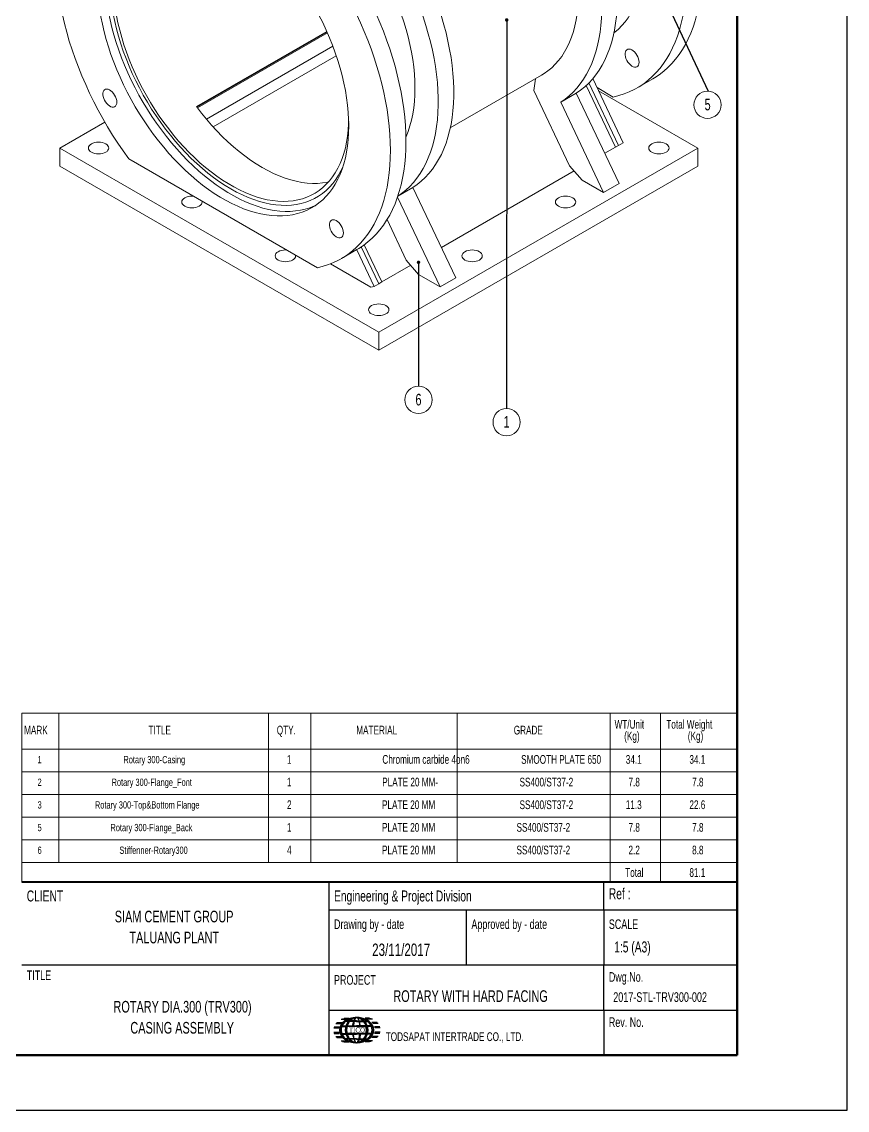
# Model space of a CAD drawing. Header units: millimetres. Extents: x -673 to 1427, y -743 to 742.
# Drawn here: x 677 to 1427, y -743 to 247 of the extents above; entities that cross this region are included whole.
import ezdxf

# ---------------------------------------------------------------- set-up
doc = ezdxf.new("R2010")
doc.units = ezdxf.units.MM
doc.header["$LTSCALE"] = 12
doc.header["$MEASUREMENT"] = 0
doc.linetypes.add('SLD-Solid', pattern=[0])
doc.layers.get('0').update_dxf_attribs({"color": 6})
for name, color, linetype in [('Frame-title', 6, 'Continuous'), ('Layer1', 5, 'Continuous'), ('Layer2', 1, 'Continuous'), ('SLD-0', 8, 'SLD-Solid'), ('text', 4, 'Continuous'), ('text-title', 7, 'Continuous')]:
    doc.layers.add(name, color=color, linetype=linetype)
doc.styles.add('SLDTEXTSTYLE1', font='TXT', dxfattribs={"width": 0.695402})
doc.styles.add('SLDTEXTSTYLE2', font='TXT', dxfattribs={"width": 0.7})
doc.styles.get("Standard").update_dxf_attribs({"font": 'romans.shx'})
doc.dimstyles.new('ISO-25', dxfattribs={"dimtxt": 2.5, "dimasz": 2.5, "dimexe": 1.25, "dimexo": 0.625, "dimtad": 1, "dimtxsty": 'Standard', "dimcen": 2.5, "dimadec": 0, "dimazin": 0, "dimtfac": 1, "dimtmove": 0, "dimatfit": 3, "dimfxl": 0, "dimarcsym": 0})

# ---------------------------------------------------------------- blocks, each defined once
blk = doc.blocks.new('A$C423238B9')
at = {"layer": 'Layer1'}
for p, q in [((10.2, 29), (17, 29)), ((10.3, 29.7), (17.2, 29.7)), ((10.6, 30.4), (17.4, 30.4)), ((12.8, 34.5), (19.6, 34.5)), ((13.4, 35.1), (20.1, 35.1)), ((14, 35.9), (20.8, 35.9)), ((20, 40.1), (26.3, 40.1)), ((21.7, 40.8), (27.8, 40.8)), ((23.8, 41.5), (29.5, 41.5)), ((56.4, 41.5), (50.7, 41.5)), ((58.5, 40.8), (52.4, 40.8)), ((60.2, 40.1), (53.9, 40.1)), ((66.2, 35.9), (59.4, 35.9)), ((66.9, 35.1), (60.1, 35.1)), ((67.4, 34.5), (60.6, 34.5)), ((69.6, 30.4), (62.8, 30.4)), ((69.9, 29.7), (63, 29.7)), ((70, 29), (63.2, 29)), ((10.2, 23.5), (17, 23.5)), ((10.3, 22.8), (17.2, 22.8)), ((10.6, 22), (17.4, 22)), ((12.8, 18), (19.6, 18)), ((13.4, 17.3), (20.1, 17.3)), ((14, 16.5), (20.8, 16.5)), ((66.2, 16.5), (59.4, 16.5)), ((66.9, 17.3), (60.1, 17.3)), ((67.4, 18), (60.6, 18)), ((69.6, 22), (62.8, 22)), ((69.9, 22.8), (63, 22.8)), ((70, 23.5), (63.2, 23.5)), ((20, 12.3), (26.3, 12.3)), ((21.7, 11.6), (27.8, 11.6)), ((23.8, 10.9), (29.5, 10.9)), ((56.4, 10.9), (50.7, 10.9)), ((58.5, 11.6), (52.4, 11.6)), ((60.2, 12.3), (53.9, 12.3))]:
    blk.add_line(p, q, dxfattribs=at)
at = {"layer": 'Layer2'}
for p, q in [((20.5, 30.7), (25.9, 30.7)), ((20.8, 31.5), (26.1, 31.5)), ((29.2, 37.3), (25.1, 37.3)), ((29.9, 38.1), (26, 38.1)), ((39.7, 30.7), (27.4, 30.7)), ((27.6, 31.5), (34.9, 31.5)), ((36, 37.3), (30.3, 37.3)), ((36.2, 38.1), (30.9, 38.1)), ((35.7, 31.5), (39.7, 31.5)), ((39.7, 37.3), (36.5, 37.3)), ((39.7, 38.1), (36.7, 38.1)), ((39.7, 38.1), (42.7, 38.1)), ((39.7, 37.3), (42.9, 37.3)), ((43.8, 31.5), (39.7, 31.5)), ((39.7, 30.7), (52.1, 30.7)), ((43.3, 38.1), (48.6, 38.1)), ((43.5, 37.3), (49.1, 37.3)), ((51.9, 31.5), (44.6, 31.5)), ((49.6, 38.1), (53.5, 38.1)), ((50.2, 37.3), (54.4, 37.3)), ((58.7, 31.5), (53.3, 31.5)), ((59, 30.7), (53.5, 30.7)), ((20.5, 21.7), (25.9, 21.7)), ((20.8, 20.9), (26.1, 20.9)), ((29.2, 15.1), (25.1, 15.1)), ((29.9, 14.3), (26, 14.3)), ((39.7, 21.7), (27.4, 21.7)), ((27.4, 21.7), (39.7, 21.7)), ((27.6, 20.9), (34.9, 20.9)), ((36, 15.1), (30.3, 15.1)), ((36.2, 14.3), (30.9, 14.3)), ((35.7, 20.9), (39.7, 20.9)), ((39.7, 15.1), (36.5, 15.1)), ((39.7, 14.3), (36.7, 14.3)), ((39.7, 21.7), (52.1, 21.7)), ((52.1, 21.7), (39.7, 21.7)), ((43.8, 20.9), (39.7, 20.9)), ((39.7, 15.1), (42.9, 15.1)), ((39.7, 14.3), (42.7, 14.3)), ((43.3, 14.3), (48.6, 14.3)), ((43.5, 15.1), (49.1, 15.1)), ((51.9, 20.9), (44.6, 20.9)), ((49.6, 14.3), (53.5, 14.3)), ((50.2, 15.1), (54.4, 15.1)), ((58.7, 20.9), (53.3, 20.9)), ((59, 21.7), (53.5, 21.7))]:
    blk.add_line(p, q, dxfattribs=at)
for major_axis, ratio, start_param, end_param in [((-20, 0), 0.81474, 9.753125299455156, 16.03631060663474), ((-20, 0), 0.81474, 10.239118, 16.522303), ((0, 16.3), 0.879437, 11.323922, 17.607107), ((0, 16.3), 0.879437, 10.7148782070303, 16.99806351420989), ((0, 16.3), 0.879437, 11.8099142296908, 18.09309953687039), ((-0.1, 16.3), 0.262552, 0.065545, 0.753571), ((0, -16.3), 0.314277, 2.385136, 3.069213), ((0, 16.3), 0.879437, 7.573286, 8.134678), ((0, 16.3), 0.879437, 7.103736, 7.525634), ((-0.1, 16.3), 0.262552, 0.817837, 1.240529), ((0, -16.3), 0.314277, 1.899144, 2.321042), ((-20, 0), 0.81474, 9.144082, 9.705474), ((20, 0), 0.81474, 10.239118, 10.995574), ((0, 16.3), 0.879437, 8.182329, 8.604227), ((0, 16.3), 0.879437, 2.385136, 3.141593), ((0, 16.3), 0.314277, 1.899144, 2.321042), ((0, 16.3), 0.314277, 2.385136, 3.069213), ((0.1, -16.3), 0.262552, 0.065545, 0.753571), ((0.1, -16.3), 0.262552, 0.817837, 1.240529), ((0, 16.3), 0.879437, 10.245329, 10.667227), ((-20, 0), 0.81474, 8.674533, 9.096431)]:
    blk.add_ellipse((39.7, 26.2), major_axis=major_axis, ratio=ratio, start_param=start_param, end_param=end_param, dxfattribs=at)
at = {"layer": 'Layer2', "extrusion": (0, 0, -1)}
blk.add_ellipse((39.7, 26.2), major_axis=(-22.2, 0), ratio=0.733333, dxfattribs=at)
for major_axis, ratio, start_param, end_param in [((0, 16.3), 0.787941, 7.573286, 13.856471), ((0, 16.3), 0.787941, 7.573286, 13.856471), ((0, 16.3), 0.787941, 5.526729, 11.809914), ((0, 16.3), 0.787941, 7.103736389987955, 13.38692169716754), ((0, 16.3), 0.787941, 7.103736389987955, 13.38692169716754), ((20, 0), 0.81474, 10.239118, 10.995574), ((0, -16.3), 0.314277, 2.385136, 3.069213), ((0.1, 16.3), 0.262552, 0.065545, 0.753571), ((20, 0), 0.81474, 9.144082, 9.705474), ((20, 0), 0.81474, 9.753125, 10.175023), ((0, 16.3), 0.787941, 10.714878, 11.27627), ((0, 16.3), 0.787941, 10.714878, 11.27627), ((0, 16.3), 0.787941, 11.323922, 11.74582), ((0, -16.3), 0.314277, 1.899144, 2.321042), ((0.1, 16.3), 0.262552, 0.817837, 1.240529), ((20, 0), 0.81474, 8.674533, 9.096431), ((0, 16.3), 0.787941, 10.245329, 10.667227), ((0, 16.3), 0.787941, 10.245329, 10.667227), ((0, 16.3), 0.787941, 8.668322, 10.181234), ((0, 16.3), 0.787941, 8.668322, 10.181234), ((-0.1, -16.3), 0.262552, 0.817837, 1.240529), ((-0.1, -16.3), 0.262552, 0.065545, 0.753571), ((-20, 0), 0.81474, 10.239118, 10.995574), ((0, 16.3), 0.314277, 2.385136, 3.069213), ((0, 16.3), 0.314277, 1.899144, 2.321042), ((0, 16.3), 0.787941, 8.182329, 8.604227), ((0, 16.3), 0.787941, 8.182329, 8.604227)]:
    blk.add_ellipse((39.7, 26.2), major_axis=major_axis, ratio=ratio, start_param=start_param, end_param=end_param, dxfattribs=at)
at = {"layer": 'text', "color": 5, "insert": (40.1, 26.3), "char_height": 5.933, "attachment_point": 5}
blk.add_mtext('{\\fTimes New Roman|b0|i0|c0|p18;TICO}', dxfattribs=at)
blk = doc.blocks.new('SW_NOTE_33')
at = {"color": 0, "linetype": 'Continuous', "lineweight": 0, "char_height": 2.1167, "attachment_point": 2, "style": 'SLDTEXTSTYLE2'}
for s, insert in [('SIAM CEMENT GROUP', (11.38, 2.73)), ('TALUANG PLANT', (11.4, -1.09))]:
    blk.add_mtext(s, dxfattribs=dict(at, insert=insert))
blk = doc.blocks.new('SW_NOTE_35')
at = {"color": 0, "linetype": 'SLD-Solid', "lineweight": 0}
blk.add_circle((0, -2.47), 2.47, dxfattribs=at)
at = {"color": 0, "linetype": 'Continuous', "lineweight": 0, "insert": (0, -1.36), "char_height": 2.12, "attachment_point": 2, "style": 'SLDTEXTSTYLE2'}
blk.add_mtext('1', dxfattribs=at)
blk = doc.blocks.new('SW_NOTE_38')
at = {"color": 0, "linetype": 'SLD-Solid', "lineweight": 0}
blk.add_circle((-0.08, -2.47), 2.47, dxfattribs=at)
at = {"color": 0, "linetype": 'Continuous', "lineweight": 0, "insert": (-0.07, -1.36), "char_height": 2.12, "attachment_point": 2, "style": 'SLDTEXTSTYLE2'}
blk.add_mtext('5', dxfattribs=at)
blk = doc.blocks.new('SW_NOTE_39')
at = {"color": 0, "linetype": 'SLD-Solid', "lineweight": 0}
blk.add_circle((0, -2.47), 2.47, dxfattribs=at)
at = {"color": 0, "linetype": 'Continuous', "lineweight": 0, "insert": (0, -1.36), "char_height": 2.12, "attachment_point": 2, "style": 'SLDTEXTSTYLE2'}
blk.add_mtext('6', dxfattribs=at)

msp = doc.modelspace()

# ---------------------------------------------------------------- linework, layer by layer
at = {"color": 7, "linetype": 'SLD-Solid', "lineweight": 15}
for p, q in [((954.559, 237.827), (836.222, 169.512)), ((954.786, 237.313), (836.557, 169.061)), ((955.124, 236.542), (837.061, 168.386)), ((837.08, 168.36), (955.136, 236.513)), ((845.163, 158.155), (960.04, 224.472)), ((963.189, 215.676), (851.311, 151.09)), ((1066.837, 150.292), (1149.73, 198.145)), ((1144.111, 194.902), (1142.807, 184.203)), ((1190.226, 188.663), (1216.767, 132.669)), ((1219.595, 134.301), (1192.699, 191.045)), ((1223.838, 136.751), (1196.259, 194.935)), ((1236.582, 186.509), (1250.724, 194.673)), ((1142.807, 184.203), (1175.224, 115.812)), ((1167.119, 173.614), (1181.262, 181.778)), ((1220.183, 99.665), (1181.262, 181.778)), ((1200.133, 186.761), (1214.877, 178.249)), ((1291.725, 131.842), (1201.467, 183.946)), ((1206.041, 91.501), (1167.119, 173.614)), ((752.893, 155.508), (711.897, 131.842)), ((711.897, 131.842), (1001.811, -35.522)), ((711.897, 131.842), (711.897, 115.511)), ((1001.811, -35.522), (1291.725, 131.842)), ((1207.167, 127.126), (1216.767, 132.669)), ((1219.595, 134.301), (1216.767, 132.669)), ((1223.838, 136.751), (1219.595, 134.301)), ((1291.725, 131.842), (1291.725, 115.511)), ((774.603, 122.179), (946.177, 23.132)), ((711.897, 115.511), (1001.811, -51.853)), ((1001.811, -51.853), (1291.725, 115.511)), ((1058.674, 41.404), (1179.342, 111.064)), ((1186.55, 102.753), (1175.224, 115.812)), ((955.269, 100.787), (956.519, 101.509)), ((1186.55, 102.753), (1206.041, 91.501)), ((1206.041, 91.501), (1220.183, 99.665)), ((1019.177, 88.209), (1032.769, 96.056)), ((1071.691, 13.942), (1032.769, 96.056)), ((1057.549, 5.778), (1018.885, 87.347)), ((1009.341, 66.778), (1026.731, 30.09)), ((985.962, 42.002), (1001.806, 8.574)), ((988.666, 43.896), (1004.635, 10.207)), ((967.881, 31.391), (982.023, 39.555)), ((997.564, 6.125), (981.784, 39.417)), ((1038.058, 17.03), (1026.731, 30.09)), ((957.852, 26.593), (994.74, 5.298)), ((1004.635, 10.207), (1030.85, 25.341)), ((1001.806, 8.574), (1004.635, 10.207)), ((1038.058, 17.03), (1057.549, 5.778)), ((1057.549, 5.778), (1071.691, 13.942)), ((994.74, 5.298), (997.564, 6.125)), ((997.564, 6.125), (1001.806, 8.574)), ((1001.811, -35.522), (1001.811, -51.853))]:
    msp.add_line(p, q, dxfattribs=at)
at = {"color": 0, "linetype": 'SLD-Solid', "lineweight": 0}
for p, q in [((677.474, -381.786), (677.474, -535.428)), ((1327.591, -381.786), (677.474, -381.786)), ((710.985, -381.786), (710.985, -414.465)), ((901.669, -381.786), (901.669, -414.465)), ((940.173, -381.786), (940.173, -414.465)), ((1073.082, -381.786), (1073.082, -414.465)), ((1211.968, -381.786), (1211.968, -414.465)), ((1257.819, -381.786), (1257.819, -414.465)), ((1327.591, -535.428), (1327.591, -381.786)), ((677.474, -414.465), (1327.591, -414.465)), ((710.985, -414.465), (710.985, -517.382)), ((901.669, -414.465), (901.669, -517.382)), ((940.173, -414.465), (940.173, -517.382)), ((1073.082, -414.465), (1073.082, -517.382)), ((1211.968, -414.465), (1211.968, -535.428)), ((1257.819, -414.465), (1257.819, -535.428)), ((677.474, -435.048), (1327.591, -435.048)), ((677.474, -455.632), (1327.591, -455.632)), ((677.474, -476.215), (1327.591, -476.215)), ((677.474, -496.798), (1327.591, -496.798)), ((677.474, -517.382), (1327.591, -517.382)), ((677.474, -535.428), (1327.591, -535.428))]:
    msp.add_line(p, q, dxfattribs=at)
at = {"color": 7, "linetype": 'SLD-Solid', "lineweight": 15, "flags": 128}
for points in [[(1250.724, 194.673), (1252.492, 195.728), (1256.68, 198.515), (1260.681, 201.6), (1264.49, 204.98), (1268.101, 208.647), (1271.507, 212.596), (1274.703, 216.821), (1277.684, 221.314), (1280.445, 226.069), (1282.981, 231.077), (1285.288, 236.331), (1287.363, 241.821), (1289.201, 247.539), (1290.801, 253.475), (1292.159, 259.62), (1293.273, 265.963), (1294.141, 272.494), (1294.763, 279.203), (1295.136, 286.079), (1295.26, 293.109), (1295.136, 300.284), (1294.763, 307.59), (1294.141, 315.016), (1293.273, 322.55), (1292.159, 330.18), (1290.801, 337.893), (1289.201, 345.676), (1287.363, 353.516), (1285.288, 361.402), (1282.981, 369.319), (1280.445, 377.255), (1277.684, 385.197), (1274.703, 393.132), (1271.507, 401.047), (1268.101, 408.929), (1264.49, 416.765), (1260.681, 424.543), (1256.68, 432.248), (1252.492, 439.87), (1250.729, 442.957)], [(1214.877, 178.249), (1219.885, 179.485), (1224.744, 181.037), (1229.446, 182.903), (1233.984, 185.08), (1238.35, 187.564), (1242.537, 190.351), (1246.539, 193.436), (1250.348, 196.816), (1253.959, 200.483), (1257.365, 204.432), (1260.561, 208.657), (1263.542, 213.15), (1266.303, 217.905), (1268.839, 222.913), (1271.146, 228.167), (1273.221, 233.657), (1275.059, 239.375), (1276.659, 245.311), (1278.017, 251.456), (1279.131, 257.799), (1279.999, 264.33), (1280.621, 271.039), (1280.994, 277.915), (1281.118, 284.945), (1280.994, 292.12), (1280.621, 299.426), (1279.999, 306.852), (1279.131, 314.386), (1278.017, 322.016), (1276.659, 329.728), (1275.059, 337.511), (1273.221, 345.352), (1271.146, 353.238), (1268.839, 361.155), (1266.303, 369.091), (1263.542, 377.033), (1260.561, 384.968), (1257.365, 392.883), (1253.959, 400.765), (1250.348, 408.601), (1246.539, 416.379), (1242.537, 424.084), (1238.35, 431.706), (1236.587, 434.793)], [(774.603, 412.051), (769.595, 410.816), (764.737, 409.264), (760.034, 407.398), (755.496, 405.221), (751.13, 402.737), (746.943, 399.95), (742.941, 396.864), (739.132, 393.485), (735.521, 389.818), (732.115, 385.869), (728.919, 381.644), (725.938, 377.15), (723.177, 372.396), (720.641, 367.387), (718.334, 362.134), (716.26, 356.644), (714.421, 350.926), (712.821, 344.99), (711.463, 338.845), (710.349, 332.502), (709.481, 325.97), (708.86, 319.261), (708.486, 312.386), (708.362, 305.355), (708.486, 298.181), (708.86, 290.875), (709.481, 283.449), (710.349, 275.914), (711.463, 268.285), (712.821, 260.572), (714.421, 252.789), (716.26, 244.949), (718.334, 237.063), (720.641, 229.146), (723.177, 221.21), (725.938, 213.267), (728.919, 205.332), (732.115, 197.417), (735.521, 189.535), (739.132, 181.699), (742.941, 173.922), (746.943, 166.216), (751.13, 158.595), (755.496, 151.07), (760.034, 143.654), (764.737, 136.359), (769.595, 129.197), (774.603, 122.179)], [(1181.262, 181.778), (1185.221, 184.515), (1188.988, 187.557), (1192.554, 190.899), (1195.915, 194.533), (1199.063, 198.453), (1201.992, 202.652), (1204.696, 207.122), (1207.172, 211.854), (1209.413, 216.84), (1211.416, 222.069), (1213.177, 227.533), (1214.693, 233.221), (1215.96, 239.122), (1216.977, 245.224), (1217.742, 251.517), (1218.252, 257.989), (1218.507, 264.627), (1218.507, 271.419), (1218.252, 278.352), (1217.742, 285.413), (1216.977, 292.589), (1215.96, 299.866), (1214.693, 307.23), (1213.177, 314.667), (1211.416, 322.164), (1209.413, 329.707), (1207.172, 337.28), (1204.696, 344.87), (1201.992, 352.463), (1199.063, 360.044), (1195.915, 367.598), (1192.554, 375.112), (1188.988, 382.572), (1185.221, 389.963), (1181.262, 397.271)], [(1167.119, 173.614), (1171.079, 176.351), (1174.845, 179.393), (1178.412, 182.735), (1181.773, 186.369), (1184.921, 190.289), (1187.85, 194.488), (1190.554, 198.958), (1193.03, 203.69), (1195.271, 208.676), (1197.274, 213.905), (1199.035, 219.369), (1200.551, 225.057), (1201.818, 230.957), (1202.835, 237.06), (1203.6, 243.353), (1204.11, 249.825), (1204.365, 256.463), (1204.365, 263.255), (1204.11, 270.188), (1203.6, 277.249), (1202.835, 284.425), (1201.818, 291.701), (1200.551, 299.066), (1199.035, 306.503), (1197.274, 314), (1195.271, 321.542), (1193.03, 329.116), (1190.554, 336.706), (1187.85, 344.299), (1184.921, 351.879), (1181.773, 359.434), (1178.412, 366.948), (1174.845, 374.408), (1171.079, 381.799), (1167.119, 389.107)], [(1149.731, 384.652), (1152.003, 380.641), (1155.62, 373.916), (1159.043, 367.111), (1162.264, 360.241), (1165.277, 353.321), (1168.073, 346.366), (1170.648, 339.393), (1172.995, 332.417), (1175.11, 325.454), (1176.986, 318.518), (1178.621, 311.626), (1180.01, 304.793), (1181.151, 298.035), (1182.04, 291.366), (1182.676, 284.802), (1183.058, 278.357), (1183.184, 272.045), (1183.054, 265.881), (1182.669, 259.879), (1182.03, 254.052), (1181.137, 248.412), (1179.993, 242.973), (1178.601, 237.748), (1176.963, 232.746), (1175.083, 227.981), (1172.966, 223.461), (1170.615, 219.199), (1168.037, 215.202), (1165.238, 211.481), (1162.223, 208.042), (1158.999, 204.895), (1155.573, 202.046), (1151.954, 199.501), (1149.73, 198.145)], [(974.588, 151.667), (974.462, 157.92), (974.086, 164.305), (973.46, 170.807), (972.585, 177.411), (971.463, 184.105), (970.098, 190.871), (968.491, 197.697), (966.647, 204.566), (964.569, 211.463), (962.262, 218.375), (959.731, 225.284), (956.982, 232.177), (954.02, 239.037), (950.853, 245.851), (947.487, 252.602), (943.929, 259.276), (940.188, 265.859), (936.271, 272.336), (932.187, 278.692), (927.946, 284.914), (923.556, 290.988), (919.027, 296.9), (914.37, 302.639), (909.593, 308.19), (904.709, 313.542), (899.727, 318.683), (894.659, 323.602), (889.515, 328.288), (884.307, 332.731), (879.047, 336.92), (873.746, 340.848), (868.415, 344.504), (863.067, 347.881), (857.713, 350.972), (852.364, 353.77), (847.034, 356.268), (841.732, 358.462), (836.472, 360.346), (831.264, 361.916), (826.121, 363.168), (821.052, 364.101), (816.071, 364.712), (811.186, 364.999), (806.41, 364.962), (801.752, 364.602), (797.223, 363.918), (792.834, 362.912), (788.592, 361.588), (784.509, 359.946), (780.592, 357.992), (776.851, 355.729), (773.293, 353.162), (769.927, 350.297), (766.759, 347.141), (763.798, 343.7), (761.048, 339.981), (758.518, 335.994), (756.211, 331.746), (754.133, 327.247), (752.288, 322.508), (750.682, 317.537), (749.316, 312.347), (748.195, 306.949), (747.32, 301.354), (746.694, 295.575), (746.318, 289.625), (746.192, 283.517), (746.318, 277.263), (746.694, 270.878), (747.32, 264.376), (748.195, 257.772), (749.316, 251.079), (750.682, 244.312), (752.288, 237.487), (754.133, 230.617), (756.211, 223.72), (758.518, 216.808), (761.048, 209.899), (763.798, 203.006), (766.759, 196.146), (769.927, 189.332), (773.293, 182.581), (776.851, 175.907), (780.592, 169.324), (784.509, 162.848), (788.592, 156.491), (792.834, 150.269), (797.223, 144.195), (801.752, 138.283), (806.41, 132.545), (811.186, 126.993), (816.071, 121.641), (821.052, 116.5), (826.121, 111.581), (831.264, 106.895), (836.472, 102.452), (841.732, 98.263), (847.034, 94.335), (852.364, 90.679), (857.713, 87.302), (863.067, 84.211), (868.415, 81.413), (873.746, 78.915), (879.047, 76.721), (884.307, 74.838), (889.515, 73.268), (894.659, 72.015), (899.727, 71.082), (904.709, 70.471), (909.593, 70.184), (914.37, 70.221), (919.027, 70.581), (923.556, 71.265), (927.946, 72.271), (932.187, 73.596), (936.271, 75.237), (940.188, 77.191), (943.929, 79.454), (947.487, 82.021), (950.853, 84.886), (954.02, 88.042), (956.982, 91.483), (959.731, 95.202), (962.262, 99.189), (964.569, 103.437), (966.647, 107.936), (968.491, 112.675), (970.098, 117.646), (971.463, 122.836), (972.585, 128.234), (973.46, 133.829), (974.086, 139.608), (974.462, 145.558), (974.588, 151.667)], [(783.259, 359.365), (780.364, 357.244), (776.998, 354.379), (773.83, 351.223), (770.869, 347.782), (768.12, 344.063), (765.589, 340.076), (763.282, 335.828), (761.204, 331.33), (759.359, 326.59), (757.753, 321.619), (756.387, 316.429), (755.266, 311.031), (754.391, 305.436), (753.765, 299.658), (753.389, 293.707), (753.263, 287.599), (753.389, 281.345), (753.765, 274.96), (754.391, 268.458), (755.266, 261.854), (756.387, 255.161), (757.753, 248.394), (759.359, 241.569), (761.204, 234.699), (763.282, 227.802), (765.589, 220.89), (768.12, 213.981), (770.869, 207.088), (773.83, 200.228), (776.998, 193.414), (780.364, 186.663), (783.922, 179.989), (787.663, 173.406), (791.58, 166.93), (795.663, 160.573), (799.905, 154.351), (804.295, 148.277), (808.823, 142.365), (813.481, 136.627), (818.257, 131.075), (823.142, 125.723), (828.124, 120.582), (833.192, 115.663), (838.336, 110.977), (843.543, 106.534), (848.804, 102.345), (854.105, 98.418), (859.435, 94.761), (864.784, 91.384), (870.138, 88.293), (875.486, 85.495), (880.817, 82.997), (886.118, 80.803), (891.378, 78.92), (896.586, 77.35), (901.73, 76.097), (906.798, 75.164), (911.78, 74.553), (916.665, 74.266), (921.441, 74.303), (926.098, 74.663), (930.627, 75.347), (935.017, 76.353), (939.258, 77.678), (943.342, 79.319), (944.591, 79.9)], [(825.868, 363.222), (821.784, 363.54), (817.077, 363.617), (812.483, 363.373), (808.015, 362.807), (803.681, 361.922), (799.491, 360.718), (795.456, 359.2), (791.583, 357.371), (787.883, 355.234), (784.362, 352.794), (781.03, 350.058), (777.894, 347.03), (774.961, 343.719), (772.237, 340.131), (769.729, 336.275), (767.442, 332.159), (765.382, 327.793), (763.553, 323.187), (761.96, 318.35), (760.605, 313.295), (759.493, 308.032), (758.625, 302.573), (758.004, 296.931), (757.63, 291.119), (757.506, 285.149), (757.63, 279.036), (758.004, 272.792), (758.625, 266.433), (759.493, 259.973), (760.605, 253.425), (761.96, 246.806), (763.553, 240.13), (765.382, 233.412), (767.442, 226.667), (769.729, 219.911), (772.237, 213.159), (774.961, 206.426), (777.894, 199.728), (781.03, 193.08), (784.362, 186.496), (787.883, 179.992), (791.583, 173.583), (795.456, 167.282), (799.491, 161.105), (803.681, 155.065), (808.015, 149.175), (812.483, 143.45), (817.077, 137.903), (821.784, 132.544), (826.595, 127.388), (831.498, 122.446), (836.483, 117.728), (841.538, 113.246), (846.652, 109.009), (851.813, 105.027), (857.009, 101.31), (862.229, 97.866), (867.461, 94.702), (872.693, 91.825), (877.913, 89.243), (883.109, 86.96), (888.27, 84.983), (893.384, 83.316), (898.439, 81.962), (903.424, 80.924), (908.327, 80.205), (913.138, 79.807), (917.845, 79.73), (922.438, 79.975), (926.907, 80.54), (931.241, 81.426), (935.431, 82.629), (939.466, 84.147), (943.339, 85.976), (947.039, 88.113), (950.559, 90.553), (953.891, 93.289), (957.028, 96.317), (959.961, 99.628), (962.685, 103.216), (965.193, 107.072), (967.48, 111.188), (969.239, 114.87)], [(825.804, 363.229), (821.784, 363.54), (817.077, 363.617), (812.483, 363.373), (808.015, 362.807), (803.681, 361.922), (799.491, 360.718), (795.456, 359.2), (791.583, 357.371), (787.883, 355.234), (784.362, 352.794), (781.03, 350.058), (777.894, 347.03), (774.961, 343.719), (772.237, 340.131), (769.729, 336.275), (767.442, 332.159), (765.382, 327.793), (763.553, 323.187), (761.96, 318.35), (760.605, 313.295), (759.493, 308.032), (758.625, 302.573), (758.004, 296.931), (757.63, 291.119), (757.506, 285.149), (757.63, 279.036), (758.004, 272.792), (758.625, 266.433), (759.493, 259.973), (760.605, 253.425), (761.96, 246.806), (763.553, 240.13), (765.382, 233.412), (767.442, 226.667), (769.729, 219.911), (772.237, 213.159), (774.961, 206.426), (777.894, 199.728), (781.03, 193.08), (784.362, 186.496), (787.883, 179.992), (791.583, 173.583), (795.456, 167.282), (799.491, 161.105), (803.681, 155.065), (808.015, 149.175), (812.483, 143.45), (817.077, 137.903), (821.784, 132.544), (826.595, 127.388), (831.498, 122.446), (836.483, 117.728), (841.538, 113.246), (846.652, 109.009), (851.813, 105.027), (857.009, 101.31), (862.229, 97.866), (867.461, 94.702), (872.693, 91.825), (877.913, 89.243), (883.109, 86.96), (888.27, 84.983), (893.384, 83.316), (898.439, 81.962), (903.424, 80.924), (908.327, 80.205), (913.138, 79.807), (917.845, 79.73), (922.438, 79.975), (926.907, 80.54), (931.241, 81.426), (935.431, 82.629), (939.466, 84.147), (943.339, 85.976), (947.039, 88.113), (950.559, 90.553), (953.891, 93.289), (957.028, 96.317), (959.961, 99.628), (962.685, 103.216), (965.193, 107.072), (967.48, 111.188), (969.239, 114.87)], [(864, 347.313), (859.701, 349.534), (854.548, 351.932), (849.425, 354.025), (844.345, 355.81), (839.318, 357.281), (834.357, 358.435), (829.473, 359.27), (824.678, 359.784), (819.983, 359.975), (815.399, 359.843), (810.937, 359.389), (806.606, 358.612), (802.418, 357.516), (798.381, 356.103), (794.506, 354.376), (790.801, 352.338), (787.275, 349.996), (783.937, 347.354), (780.794, 344.418), (777.853, 341.196), (775.121, 337.694), (772.605, 333.922), (770.31, 329.887), (768.243, 325.6), (766.407, 321.07), (764.807, 316.307), (763.447, 311.324), (762.33, 306.132), (761.458, 300.742), (760.834, 295.167), (760.459, 289.421), (760.334, 283.517), (760.459, 277.468), (760.834, 271.288), (761.458, 264.993), (762.33, 258.597), (763.447, 252.115), (764.807, 245.561), (766.407, 238.952), (768.243, 232.302), (770.31, 225.628), (772.605, 218.944), (775.121, 212.266), (777.853, 205.611), (780.794, 198.993), (783.937, 192.428), (787.275, 185.931), (790.801, 179.518), (794.506, 173.204), (798.381, 167.002), (802.418, 160.928), (806.606, 154.996), (810.937, 149.22), (815.399, 143.613), (819.983, 138.189), (824.678, 132.959), (829.473, 127.936), (834.357, 123.133), (839.318, 118.559), (844.345, 114.227), (849.425, 110.145), (854.548, 106.324), (859.701, 102.772), (864.872, 99.498), (870.049, 96.509), (875.221, 93.813), (880.374, 91.415), (885.496, 89.322), (890.577, 87.537), (895.604, 86.066), (900.565, 84.912), (905.449, 84.077), (910.243, 83.563), (914.938, 83.372), (919.523, 83.504), (923.985, 83.959), (928.316, 84.735), (932.504, 85.831), (936.541, 87.244), (940.416, 88.972), (944.121, 91.009), (947.646, 93.351), (950.985, 95.993), (954.128, 98.929), (957.069, 102.151), (959.801, 105.653), (962.317, 109.425), (964.611, 113.46), (966.679, 117.747), (968.515, 122.277), (970.115, 127.04), (971.475, 132.023), (972.592, 137.216), (973.463, 142.605), (974.087, 148.18), (974.462, 153.926), (974.531, 155.846)], [(982.023, 39.555), (983.792, 40.61), (987.979, 43.397), (991.98, 46.483), (995.79, 49.862), (999.4, 53.529), (1002.807, 57.479), (1006.003, 61.703), (1008.984, 66.197), (1011.744, 70.952), (1014.28, 75.96), (1016.588, 81.213), (1018.662, 86.703), (1020.501, 92.421), (1022.1, 98.357), (1023.458, 104.502), (1024.572, 110.845), (1025.441, 117.377), (1026.062, 124.086), (1026.435, 130.961), (1026.56, 137.992), (1026.435, 145.166), (1026.062, 152.472), (1025.441, 159.899), (1024.572, 167.433), (1023.458, 175.062), (1022.1, 182.775), (1020.501, 190.558), (1018.662, 198.399), (1016.588, 206.284), (1014.28, 214.201), (1011.744, 222.138), (1008.984, 230.08), (1006.003, 238.015), (1002.807, 245.93), (999.4, 253.812), (995.79, 261.648), (991.98, 269.425), (987.979, 277.131), (983.792, 284.753), (979.425, 292.278), (974.887, 299.694), (970.185, 306.989), (965.326, 314.151), (960.319, 321.168)], [(946.177, 23.132), (951.184, 24.368), (956.043, 25.92), (960.745, 27.785), (965.283, 29.962), (969.649, 32.446), (973.837, 35.233), (977.838, 38.319), (981.648, 41.698), (985.258, 45.365), (988.664, 49.315), (991.861, 53.539), (994.841, 58.033), (997.602, 62.788), (1000.138, 67.796), (1002.445, 73.049), (1004.52, 78.539), (1006.359, 84.257), (1007.958, 90.193), (1009.316, 96.338), (1010.43, 102.681), (1011.299, 109.213), (1011.92, 115.922), (1012.293, 122.797), (1012.418, 129.828), (1012.293, 137.002), (1011.92, 144.308), (1011.299, 151.735), (1010.43, 159.269), (1009.316, 166.898), (1007.958, 174.611), (1006.359, 182.394), (1004.52, 190.235), (1002.445, 198.12), (1000.138, 206.037), (997.602, 213.974), (994.841, 221.916), (991.861, 229.851), (988.664, 237.766), (985.258, 245.648), (981.648, 253.484), (977.838, 261.261), (973.837, 268.967), (969.649, 276.588), (965.283, 284.113), (960.745, 291.53), (956.043, 298.825), (951.184, 305.987), (946.177, 313.004)], [(1032.769, 96.056), (1036.728, 98.793), (1040.495, 101.835), (1044.062, 105.176), (1047.423, 108.81), (1050.57, 112.73), (1053.499, 116.929), (1056.204, 121.399), (1058.679, 126.131), (1060.921, 131.117), (1062.924, 136.347), (1064.685, 141.81), (1066.201, 147.498), (1067.468, 153.399), (1068.485, 159.501), (1069.249, 165.794), (1069.76, 172.266), (1070.015, 178.904), (1070.015, 185.696), (1069.76, 192.629), (1069.249, 199.69), (1068.485, 206.866), (1067.468, 214.143), (1066.201, 221.507), (1064.685, 228.944), (1062.924, 236.441), (1060.921, 243.984), (1058.679, 251.557), (1056.204, 259.147), (1053.499, 266.74), (1050.57, 274.321), (1047.423, 281.875), (1044.062, 289.389), (1040.495, 296.849), (1036.728, 304.24), (1032.769, 311.548)], [(1215.448, 236.569), (1216.187, 237.139), (1219.554, 240.003), (1222.721, 243.16), (1225.682, 246.601), (1228.432, 250.319), (1230.963, 254.307), (1233.269, 258.555), (1235.347, 263.053), (1237.192, 267.793), (1238.798, 272.763), (1240.164, 277.953), (1241.285, 283.352), (1242.16, 288.946), (1242.786, 294.725), (1243.163, 300.675), (1243.288, 306.784)], [(1000.662, 299.923), (1003.511, 294.918), (1007.128, 288.193), (1010.551, 281.388), (1013.772, 274.518), (1016.784, 267.598), (1019.581, 260.643), (1022.156, 253.67), (1024.503, 246.694), (1026.617, 239.731), (1028.494, 232.795), (1030.128, 225.903), (1031.518, 219.071), (1032.658, 212.312), (1033.548, 205.643), (1034.184, 199.079), (1034.565, 192.634), (1034.692, 186.322), (1034.562, 180.158), (1034.177, 174.156), (1033.537, 168.329), (1032.645, 162.689), (1031.501, 157.251), (1030.108, 152.025), (1028.47, 147.023), (1026.59, 142.258), (1026.519, 142.092)], [(1019.192, 88.256), (1022.586, 90.628), (1026.353, 93.67), (1029.92, 97.012), (1033.28, 100.646), (1036.428, 104.566), (1039.357, 108.765), (1042.062, 113.235), (1044.537, 117.967), (1046.779, 122.953), (1048.782, 128.183), (1050.543, 133.646), (1052.058, 139.334), (1053.326, 145.235), (1054.343, 151.337), (1055.107, 157.63), (1055.617, 164.102), (1055.873, 170.74), (1055.873, 177.532), (1055.617, 184.465), (1055.107, 191.526), (1054.343, 198.702), (1053.326, 205.979), (1052.058, 213.343), (1050.543, 220.78), (1048.782, 228.277), (1046.779, 235.82), (1044.537, 243.393), (1042.062, 250.983), (1039.357, 258.576), (1036.428, 266.157), (1033.28, 273.711), (1029.92, 281.225), (1026.353, 288.685), (1022.586, 296.076), (1018.627, 303.384)], [(1238.373, 209.898), (1238.242, 211.452), (1237.857, 213.094), (1237.232, 214.755), (1236.393, 216.367), (1235.375, 217.865), (1234.219, 219.187), (1232.972, 220.28), (1231.686, 221.097), (1230.414, 221.607), (1229.206, 221.788), (1228.113, 221.632), (1227.18, 221.146), (1226.444, 220.35), (1225.937, 219.277), (1225.677, 217.97), (1225.677, 216.483), (1225.937, 214.877), (1226.444, 213.218), (1227.18, 211.572), (1228.113, 210.009), (1229.206, 208.592), (1230.414, 207.378), (1231.686, 206.418), (1232.972, 205.751), (1234.219, 205.404), (1235.375, 205.392), (1236.393, 205.714), (1237.232, 206.358), (1237.857, 207.298), (1238.242, 208.494), (1238.373, 209.898)], [(763.835, 173.607), (763.705, 175.162), (763.32, 176.803), (762.695, 178.464), (761.856, 180.076), (760.838, 181.574), (759.682, 182.897), (758.435, 183.989), (757.149, 184.807), (755.876, 185.316), (754.669, 185.497), (753.576, 185.341), (752.643, 184.856), (751.907, 184.06), (751.399, 182.987), (751.14, 181.68), (751.14, 180.193), (751.399, 178.587), (751.907, 176.927), (752.643, 175.282), (753.576, 173.719), (754.669, 172.301), (755.876, 171.088), (757.149, 170.128), (758.435, 169.461), (759.682, 169.114), (760.838, 169.101), (761.856, 169.424), (762.695, 170.068), (763.32, 171.007), (763.705, 172.203), (763.835, 173.607)], [(955.269, 100.787), (950.826, 100.103), (946.251, 99.751), (941.554, 99.731), (936.746, 100.046), (931.84, 100.692), (926.846, 101.67), (921.778, 102.976), (916.647, 104.607), (911.466, 106.56), (906.247, 108.829), (901.002, 111.41), (895.745, 114.296), (890.488, 117.48), (885.243, 120.954), (880.024, 124.711), (874.843, 128.74), (869.712, 133.033), (864.644, 137.578), (859.65, 142.366), (854.744, 147.384), (849.937, 152.621), (845.24, 158.063), (840.664, 163.698), (836.222, 169.512)], [(753.793, 135.617), (752.392, 136.281), (750.793, 136.775), (749.057, 137.079), (747.253, 137.181), (745.448, 137.079), (743.713, 136.775), (742.114, 136.281), (740.712, 135.617), (739.562, 134.808), (738.707, 133.885), (738.18, 132.883), (738.003, 131.842), (738.18, 130.8), (738.707, 129.798), (739.562, 128.875), (740.712, 128.066), (742.114, 127.402), (743.713, 126.908), (745.448, 126.604), (747.253, 126.502), (749.057, 126.604), (750.793, 126.908), (752.392, 127.402), (753.793, 128.066), (754.944, 128.875), (755.799, 129.798), (756.325, 130.8), (756.503, 131.842), (756.325, 132.883), (755.799, 133.885), (754.944, 134.808), (753.793, 135.617)], [(1249.829, 128.066), (1251.231, 127.402), (1252.83, 126.908), (1254.565, 126.604), (1256.37, 126.502), (1258.174, 126.604), (1259.909, 126.908), (1261.509, 127.402), (1262.91, 128.066), (1264.061, 128.875), (1264.915, 129.798), (1265.442, 130.8), (1265.62, 131.842), (1265.442, 132.883), (1264.915, 133.885), (1264.061, 134.808), (1262.91, 135.617), (1261.509, 136.281), (1259.909, 136.775), (1258.174, 137.079), (1256.37, 137.181), (1254.565, 137.079), (1252.83, 136.775), (1251.231, 136.281), (1249.829, 135.617), (1248.678, 134.808), (1247.824, 133.885), (1247.297, 132.883), (1247.12, 131.842), (1247.297, 130.8), (1247.824, 129.798), (1248.678, 128.875), (1249.829, 128.066)], [(833.588, 88.128), (832.106, 88.197), (830.301, 88.094), (828.566, 87.79), (826.966, 87.297), (825.565, 86.633), (824.414, 85.824), (823.56, 84.901), (823.033, 83.899), (822.856, 82.857), (823.033, 81.815), (823.56, 80.814), (824.414, 79.89), (825.565, 79.081), (826.966, 78.417), (828.566, 77.924), (830.301, 77.62), (832.106, 77.517), (833.91, 77.62), (835.645, 77.924), (837.245, 78.417), (838.646, 79.081), (839.797, 79.89), (840.651, 80.814), (841.178, 81.815), (841.356, 82.857), (841.236, 83.713)], [(1178.058, 86.633), (1176.656, 87.297), (1175.057, 87.79), (1173.321, 88.094), (1171.517, 88.197), (1169.712, 88.094), (1167.977, 87.79), (1166.378, 87.297), (1164.976, 86.633), (1163.826, 85.824), (1162.971, 84.901), (1162.445, 83.899), (1162.267, 82.857), (1162.445, 81.815), (1162.971, 80.814), (1163.826, 79.89), (1164.976, 79.081), (1166.378, 78.417), (1167.977, 77.924), (1169.712, 77.62), (1171.517, 77.517), (1173.321, 77.62), (1175.057, 77.924), (1176.656, 78.417), (1178.058, 79.081), (1179.208, 79.89), (1180.063, 80.814), (1180.589, 81.815), (1180.767, 82.857), (1180.589, 83.899), (1180.063, 84.901), (1179.208, 85.824), (1178.058, 86.633)], [(969.672, 54.78), (969.542, 56.335), (969.156, 57.976), (968.531, 59.637), (967.693, 61.25), (966.674, 62.747), (965.518, 64.07), (964.272, 65.162), (962.986, 65.98), (961.713, 66.489), (960.505, 66.67), (959.413, 66.514), (958.479, 66.029), (957.744, 65.233), (957.236, 64.16), (956.977, 62.853), (956.977, 61.366), (957.236, 59.76), (957.744, 58.1), (958.479, 56.455), (959.413, 54.892), (960.505, 53.474), (961.713, 52.261), (962.986, 51.301), (964.272, 50.634), (965.518, 50.287), (966.674, 50.274), (967.693, 50.597), (968.531, 51.241), (969.156, 52.18), (969.542, 53.376), (969.672, 54.78)], [(918.441, 39.143), (916.958, 39.212), (915.154, 39.11), (913.419, 38.806), (911.819, 38.313), (910.418, 37.648), (909.267, 36.839), (908.412, 35.916), (907.886, 34.914), (907.708, 33.873), (907.886, 32.831), (908.412, 31.829), (909.267, 30.906), (910.418, 30.097), (911.819, 29.433), (913.419, 28.939), (915.154, 28.635), (916.958, 28.533), (918.763, 28.635), (920.498, 28.939), (922.097, 29.433), (923.499, 30.097), (924.649, 30.906), (925.504, 31.829), (926.031, 32.831), (926.208, 33.873), (926.089, 34.728)], [(1080.123, 30.097), (1081.525, 29.433), (1083.124, 28.939), (1084.859, 28.635), (1086.664, 28.533), (1088.469, 28.635), (1090.204, 28.939), (1091.803, 29.433), (1093.205, 30.097), (1094.355, 30.906), (1095.21, 31.829), (1095.736, 32.831), (1095.914, 33.873), (1095.736, 34.914), (1095.21, 35.916), (1094.355, 36.839), (1093.205, 37.648), (1091.803, 38.313), (1090.204, 38.806), (1088.469, 39.11), (1086.664, 39.212), (1084.859, 39.11), (1083.124, 38.806), (1081.525, 38.313), (1080.123, 37.648), (1078.973, 36.839), (1078.118, 35.916), (1077.592, 34.914), (1077.414, 33.873), (1077.592, 32.831), (1078.118, 31.829), (1078.973, 30.906), (1080.123, 30.097)], [(1008.352, -11.336), (1006.95, -10.672), (1005.351, -10.179), (1003.616, -9.875), (1001.811, -9.772), (1000.007, -9.875), (998.271, -10.179), (996.672, -10.672), (995.27, -11.336), (994.12, -12.145), (993.265, -13.068), (992.739, -14.07), (992.561, -15.112), (992.739, -16.154), (993.265, -17.155), (994.12, -18.079), (995.27, -18.888), (996.672, -19.552), (998.271, -20.045), (1000.007, -20.349), (1001.811, -20.452), (1003.616, -20.349), (1005.351, -20.045), (1006.95, -19.552), (1008.352, -18.888), (1009.502, -18.079), (1010.357, -17.155), (1010.883, -16.154), (1011.061, -15.112), (1010.883, -14.07), (1010.357, -13.068), (1009.502, -12.145), (1008.352, -11.336)]]:
    msp.add_lwpolyline(points, dxfattribs=at)
at = {"layer": 'Frame-title', "color": 179}
for p, q in [((1427.454, -742.611), (1427.454, 742.389)), ((-672.546, -742.611), (1427.454, -742.611))]:
    msp.add_line(p, q, dxfattribs=at)
at = {"layer": 'Frame-title', "lineweight": 60}
for p, q in [((1327.454, -692.611), (1327.454, 692.389)), ((-572.546, -692.611), (1327.454, -692.611))]:
    msp.add_line(p, q, dxfattribs=at)
at = {"layer": 'Frame-title', "color": 6, "lineweight": 40}
msp.add_line((1327.454, -535.469), (677.454, -535.469), dxfattribs=at)
at = {"layer": 'Frame-title', "color": 5}
for p, q in [((956.637, -610.469), (956.637, -535.469)), ((1206.359, -560.469), (1206.359, -535.469)), ((956.637, -560.469), (1327.454, -560.469)), ((1081.498, -610.469), (1081.498, -560.469)), ((1206.359, -560.469), (1206.359, -610.469)), ((677.454, -610.469), (1327.454, -610.469)), ((956.637, -692.611), (956.637, -610.469)), ((956.637, -610.469), (1327.454, -610.469)), ((1206.359, -651.54), (1206.359, -610.469)), ((956.637, -651.54), (1327.454, -651.54)), ((1206.359, -651.54), (1206.359, -692.611))]:
    msp.add_line(p, q, dxfattribs=at)

# ---------------------------------------------------------------- block references
at = {"color": 7, "linetype": 'Continuous', "lineweight": 0, "xscale": 5, "yscale": 5, "zscale": 5}
for name, p in [('SW_NOTE_38', (1300.978, 183.529)), ('SW_NOTE_39', (1037.919, -84.629)), ('SW_NOTE_35', (1117.965, -104.922)), ('SW_NOTE_33', (758.985, -574.921))]:
    msp.add_blockref(name, p, dxfattribs=at)
at = {"color": 7, "linetype": 'Continuous', "xscale": 0.703684895815968, "yscale": 0.703684895815968, "zscale": 0.703684895815968}
msp.add_blockref('A$C423238B9', (953.73, -688.206), dxfattribs=at)

# ---------------------------------------------------------------- texts
at = {"color": 0, "linetype": 'Continuous', "lineweight": 0, "style": 'SLDTEXTSTYLE2'}
for s, insert, char_height, attachment_point in [('MARK', (679.574, -393.185), 7.9375, 1), ('TITLE', (792.715, -393.185), 7.9375, 1), ('QTY.', (909.169, -393.185), 7.9375, 1), ('MATERIAL', (981.381, -393.185), 7.9375, 1), ('GRADE', (1124.475, -393.185), 7.9375, 1), ('WT/Unit', (1216.071, -387.894), 7.9375, 1), ('Total Weight', (1263.101, -387.894), 7.9375, 1), ('(Kg)', (1224.81, -398.477), 7.9375, 1), ('(Kg)', (1282.621, -398.477), 7.9375, 1), ('1', (691.81, -420.64), 6.615, 1), ('Rotary 300-Casing', (769.824, -420.64), 6.61458, 1), ('1', (918.451, -419.816), 7.937, 1), ('Chromium carbide 4on6', (1005.091, -419.816), 7.9375, 1), ('SMOOTH PLATE 650', (1131.153, -419.816), 7.9375, 1), ('34.1', (1226.251, -419.816), 7.9375, 1), ('34.1', (1284.062, -419.816), 7.9375, 1), ('2', (691.81, -441.223), 6.615, 1), ('Rotary 300-Flange_Font', (759.063, -441.223), 6.61458, 1), ('1', (918.451, -440.4), 7.937, 1), ('PLATE 20 MM-', (1004.973, -440.4), 7.9375, 1), ('SS400/ST37-2', (1129.737, -440.4), 7.9375, 1), ('7.8', (1228.72, -440.4), 7.9375, 1), ('7.8', (1286.531, -440.4), 7.9375, 1), ('3', (691.81, -461.806), 6.615, 1), ('Rotary 300-Top&Bottom Flange', (743.929, -461.806), 6.61458, 1), ('2', (918.451, -460.983), 7.937, 1), ('PLATE 20 MM', (1004.79, -460.983), 7.9375, 1), ('SS400/ST37-2', (1129.737, -460.983), 7.9375, 1), ('11.3', (1226.251, -460.983), 7.9375, 1), ('22.6', (1284.062, -460.983), 7.9375, 1), ('5', (691.81, -482.39), 6.615, 1), ('Rotary 300-Flange_Back', (758.034, -482.39), 6.61458, 1), ('1', (918.451, -481.566), 7.937, 1), ('PLATE 20 MM', (1004.79, -481.566), 7.9375, 1), ('SS400/ST37-2', (1126.981, -481.566), 7.9375, 1), ('7.8', (1228.72, -481.566), 7.9375, 1), ('7.8', (1286.531, -481.566), 7.9375, 1), ('6', (691.81, -502.973), 6.615, 1), ('Stiffenner-Rotary300', (766.168, -502.973), 6.61458, 1), ('4', (918.451, -502.15), 7.937, 1), ('PLATE 20 MM', (1004.79, -502.15), 7.9375, 1), ('SS400/ST37-2', (1126.981, -502.15), 7.9375, 1), ('2.2', (1228.72, -502.15), 7.9375, 1), ('8.8', (1286.531, -502.15), 7.9375, 1), ('Total', (1225.736, -522.595), 7.9375, 1), ('81.1', (1284.062, -522.595), 7.9375, 1), ('ROTARY DIA.300 (TRV300)', (823.519, -643.266), 10.58333, 2), ('CASING ASSEMBLY', (823.196, -662.377), 10.58333, 2)]:
    msp.add_mtext(s, dxfattribs=dict(at, insert=insert, char_height=char_height, attachment_point=attachment_point))
at = {"color": 7, "linetype": 'Continuous', "lineweight": 0, "style": 'SLDTEXTSTYLE2'}
for s, insert, char_height, attachment_point in [('23/11/2017', (1022.169, -591.134), 11.25, 2), ('ROTARY WITH HARD FACING', (1015.07, -633.609), 10.58333, 1), ('2017-STL-TRV300-002', (1214.863, -635.392), 8.75, 1)]:
    msp.add_mtext(s, dxfattribs=dict(at, insert=insert, char_height=char_height, attachment_point=attachment_point))
at = {"layer": 'SLD-0', "attachment_point": 1, "style": 'SLDTEXTSTYLE1'}
for s, insert, char_height in [('CLIENT', (681.966, -542.898), 10), ('Engineering & Project Division', (961.166, -542.898), 10), ('Ref :', (1210.871, -540.846), 10), ('Drawing by - date', (961.149, -569.148), 8.75), ('Approved by - date', (1086.01, -569.148), 8.75), ('SCALE', (1210.871, -569.148), 8.75), ('TITLE', (681.966, -615.578), 8.75), ('PROJECT', (961.149, -619.801), 8.75), ('Dwg.No.', (1210.871, -617.096), 8.75), ('Rev. No.', (1210.871, -658.167), 8.75)]:
    msp.add_mtext(s, dxfattribs=dict(at, insert=insert, char_height=char_height))
at = {"layer": 'text', "insert": (1215.768, -589.236), "char_height": 10, "attachment_point": 1, "style": 'SLDTEXTSTYLE1'}
msp.add_mtext('1:5 (A3)', dxfattribs=at)
at = {"layer": 'text-title', "insert": (1008.153, -671.761), "char_height": 8, "attachment_point": 1, "style": 'SLDTEXTSTYLE1'}
msp.add_mtext('TODSAPAT INTERTRADE CO., LTD.', dxfattribs=at)

# ---------------------------------------------------------------- leaders
at = {"color": 7, "linetype": 'Continuous', "lineweight": 0}
for points in [[(1259.609, 272.242), (1300.978, 183.529)], [(1118.06, 248.267), (1117.965, -104.922)], [(1037.943, 28.021), (1037.919, -84.629)]]:
    msp.add_leader(points, dimstyle='ISO-25', override={"dimscale": 5, "dimdsep": 46, "dimclrt": 7, "dimadec": 2, "dimldrblk": 'DotSmall'}, dxfattribs=at)

doc.saveas('drawing.dxf')
